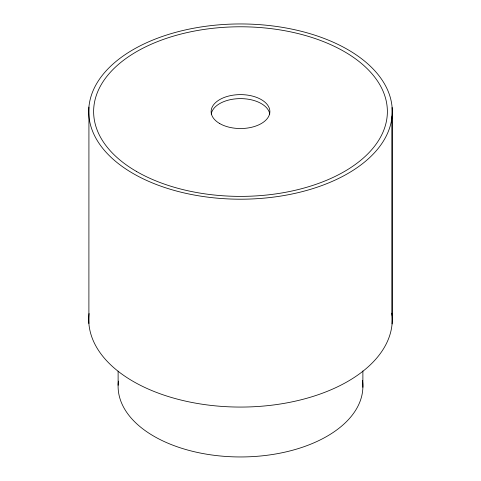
<?xml version="1.0" encoding="UTF-8"?>
<svg xmlns="http://www.w3.org/2000/svg" width="481" height="481" viewBox="0 0 481 481"><rect width="100%" height="100%" fill="white"/><g stroke="black" fill="none" stroke-linecap="round" stroke-linejoin="round"><path stroke-width="0.72" d="M392.105 107.473L392.105 315.344M392.075 116.071A151.774 87.626 0 0 1 157.972 185.119A151.774 87.626 0 0 1 171.452 33.544A151.774 87.626 0 0 1 392.075 116.071L392.075 323.941M362.878 370.923L362.878 387.307M118.116 371.128L118.116 385.281M88.925 107.083L88.895 323.551M362.464 380.375A122.396 70.665 0 0 1 241.143 456.956A122.396 70.665 0 0 1 118.428 381.12M211.237 114.099A29.377 16.961 0 0 1 240.5 98.617A29.377 16.961 0 0 1 269.763 114.099M391.883 313.197A151.774 87.626 0 0 1 240.783 407.07A151.774 87.626 0 0 1 89.075 313.522M219.727 123.569A29.377 16.961 0 0 0 268.873 115.969A29.377 16.961 0 0 0 232.894 95.196A29.377 16.961 0 0 0 219.727 123.569M136.64 171.543A146.873 84.8 0 0 0 382.371 133.526A146.873 84.8 0 0 0 202.483 29.672A146.873 84.8 0 0 0 136.64 171.543"/></g></svg>
